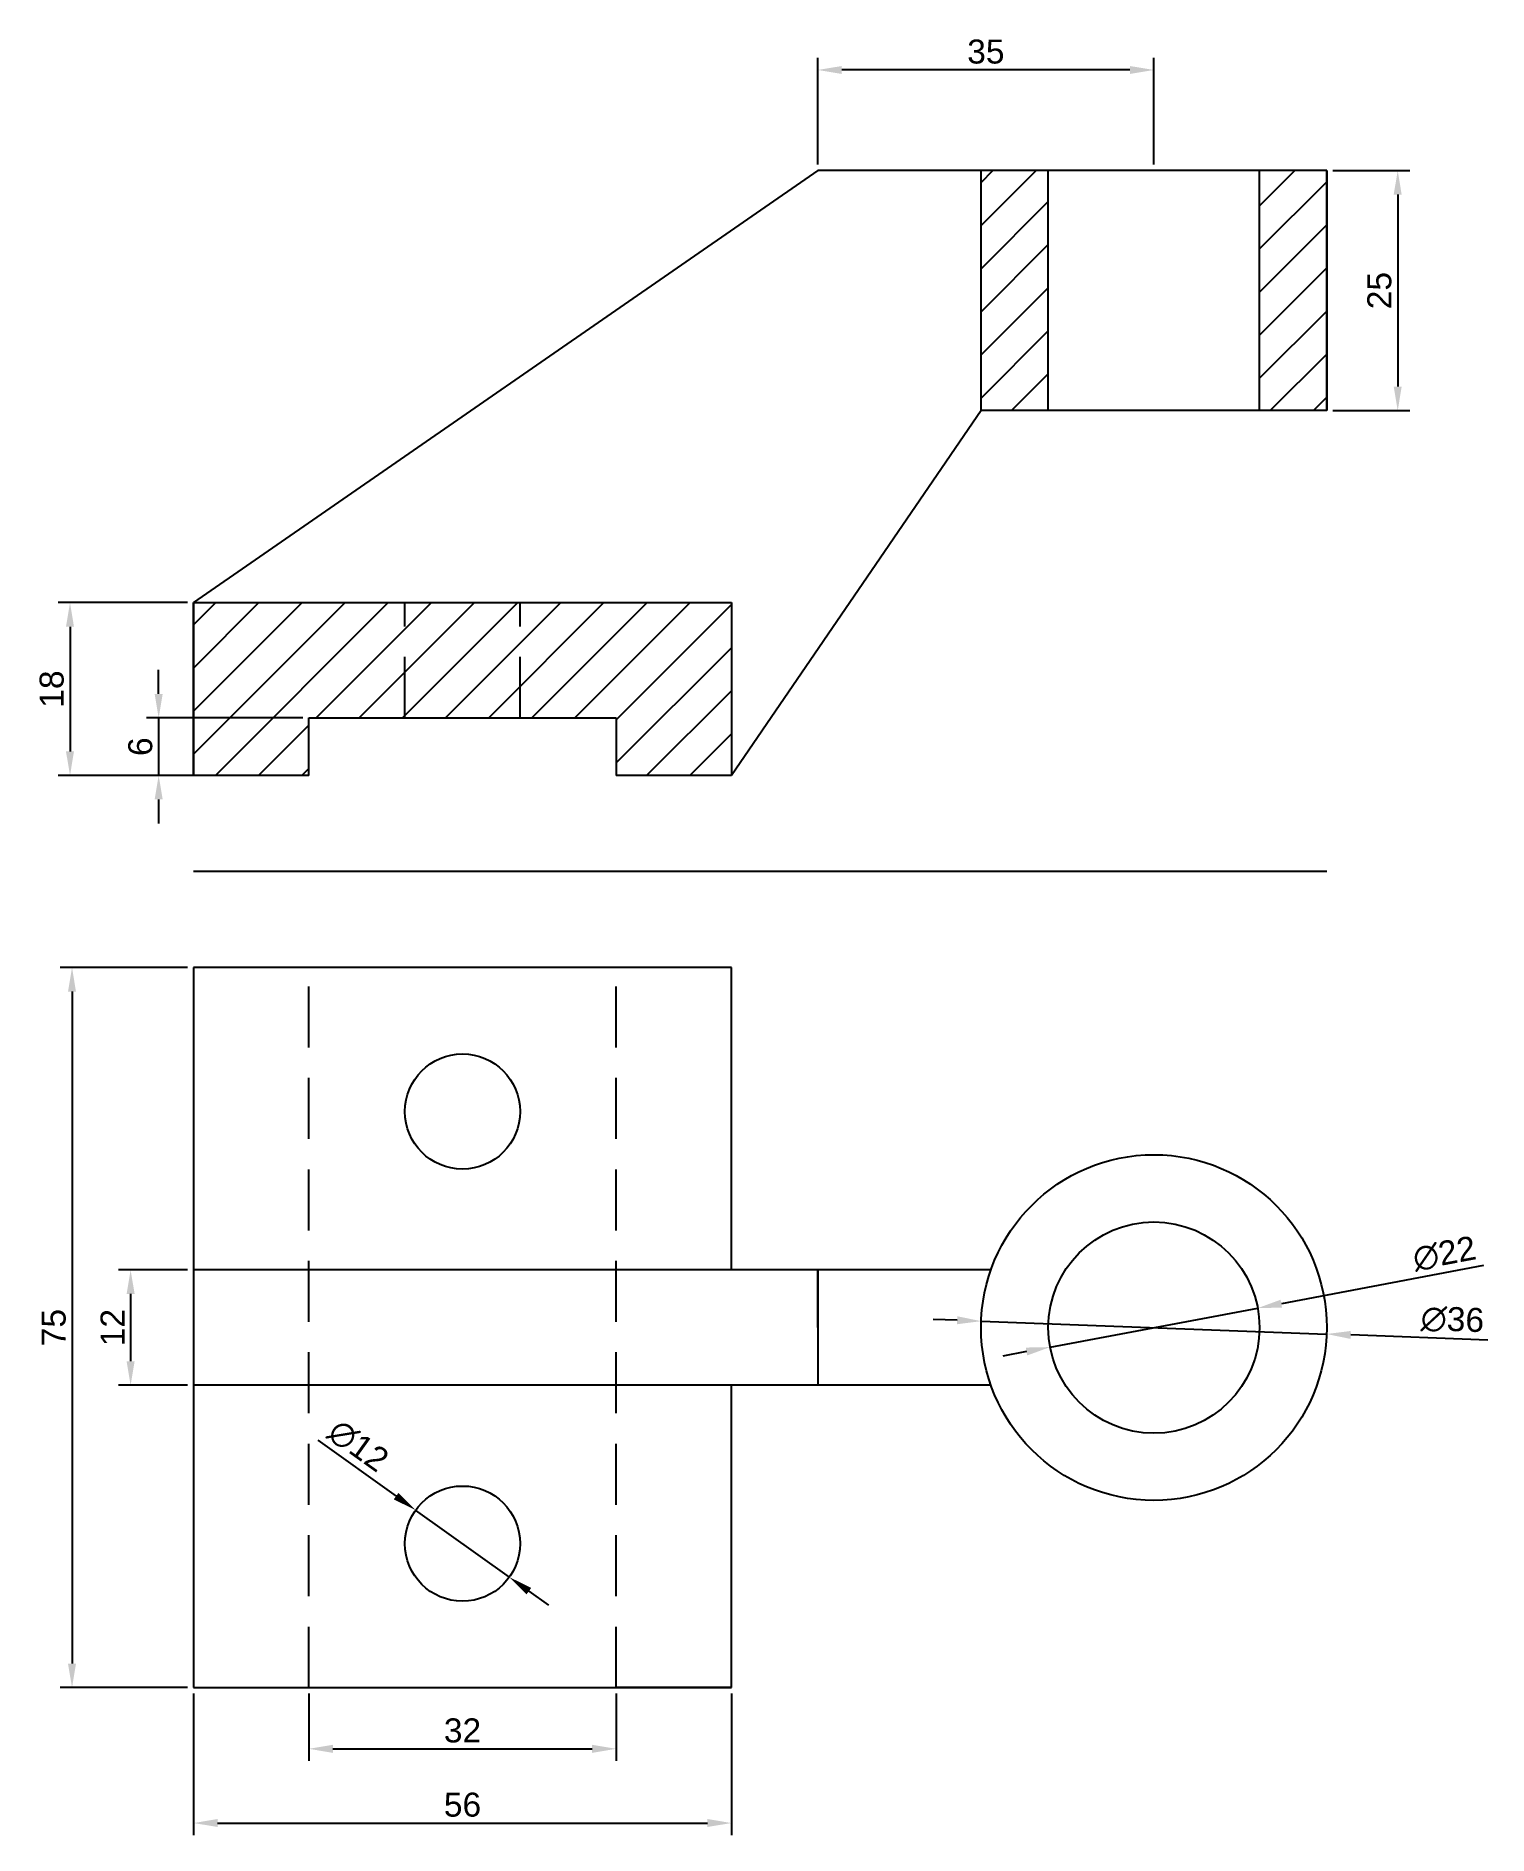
# Model space of a CAD drawing. Header units: millimetres. Extents: x -134 to 17, y -100 to 87.
import ezdxf

# ---------------------------------------------------------------- set-up
doc = ezdxf.new("R2010")
doc.units = ezdxf.units.MM
doc.linetypes.add('DASHED2', pattern=[9.525, 6.35, -3.175])
doc.layers.add('annnot', color=40, linetype='Continuous')
doc.layers.add('hidden', color=7, linetype='DASHED2')
doc.styles.get("Standard").update_dxf_attribs({"font": 'arial.ttf'})
doc.dimstyles.new('ISO-25', dxfattribs={"dimtxt": 2.5, "dimasz": 2.5, "dimexe": 1.25, "dimexo": 0.625, "dimtad": 1, "dimtxsty": 'Standard', "dimcen": 2.5, "dimadec": 0, "dimazin": 0, "dimtfac": 1, "dimtmove": 0, "dimatfit": 3, "dimfxl": 1, "dimarcsym": 0})

# ---------------------------------------------------------------- blocks, each defined once
blk = doc.blocks.new('*D2')
at = {"layer": 'annnot', "color": 0, "lineweight": -2, "transparency": 16777216}
for p, q in [((0.63, 73), (8.64, 73)), ((7.39, 70.5), (7.39, 50.5)), ((0.63, 48), (8.64, 48))]:
    blk.add_line(p, q, dxfattribs=at)
at = {"layer": 'annnot', "color": 0, "transparency": 16777216}
for points in [[(6.97, 70.5), (7.8, 70.5), (7.39, 73)], [(6.97, 50.5), (7.8, 50.5), (7.39, 48)]]:
    blk.add_solid(points, dxfattribs=at)
at = {"layer": 'Defpoints', "color": 0, "transparency": 16777216}
for p in [(0, 73), (0, 48), (7.39, 48)]:
    blk.add_point(p, dxfattribs=at)
at = {"layer": 'annnot', "color": 0, "transparency": 16777216, "insert": (5.49, 60.5), "char_height": 2.5, "attachment_point": 5, "rotation": 90}
blk.add_mtext('25', dxfattribs=at)
blk = doc.blocks.new('*D3')
at = {"layer": 'annnot', "color": 0, "lineweight": -2, "transparency": 16777216}
for p, q in [((-118.63, 28), (-132.12, 28)), ((-130.87, 25.5), (-130.87, 12.5)), ((-118.63, 10), (-132.12, 10))]:
    blk.add_line(p, q, dxfattribs=at)
at = {"layer": 'annnot', "color": 0, "transparency": 16777216}
for points in [[(-131.29, 25.5), (-130.46, 25.5), (-130.87, 28)], [(-131.29, 12.5), (-130.46, 12.5), (-130.87, 10)]]:
    blk.add_solid(points, dxfattribs=at)
at = {"layer": 'Defpoints', "color": 0, "transparency": 16777216}
for p in [(-118, 28), (-130.87, 10), (-118, 10)]:
    blk.add_point(p, dxfattribs=at)
at = {"layer": 'annnot', "color": 0, "transparency": 16777216, "insert": (-132.77, 19), "char_height": 2.5, "attachment_point": 5, "rotation": 90}
blk.add_mtext('18', dxfattribs=at)
blk = doc.blocks.new('*D4')
at = {"layer": 'annnot', "color": 0, "lineweight": -2, "transparency": 16777216}
for p, q in [((-121.64, 18.5), (-121.64, 21)), ((-106.63, 16), (-122.89, 16)), ((-121.64, 16), (-121.64, 10)), ((-106.63, 10), (-122.89, 10)), ((-121.64, 7.5), (-121.64, 5))]:
    blk.add_line(p, q, dxfattribs=at)
at = {"layer": 'annnot', "color": 0, "transparency": 16777216}
for points in [[(-122.06, 18.5), (-121.22, 18.5), (-121.64, 16)], [(-122.06, 7.5), (-121.22, 7.5), (-121.64, 10)]]:
    blk.add_solid(points, dxfattribs=at)
at = {"layer": 'Defpoints', "color": 0, "transparency": 16777216}
for p in [(-106, 16), (-121.64, 10), (-106, 10)]:
    blk.add_point(p, dxfattribs=at)
at = {"layer": 'annnot', "color": 0, "transparency": 16777216, "insert": (-123.54, 13), "char_height": 2.5, "attachment_point": 5, "rotation": 90}
blk.add_mtext('6', dxfattribs=at)
blk = doc.blocks.new('*D5')
at = {"layer": 'annnot', "color": 0, "lineweight": -2, "transparency": 16777216}
for p, q in [((-118, -85.62), (-118, -100.35)), ((-62, -85.62), (-62, -100.35)), ((-115.5, -99.1), (-64.5, -99.1))]:
    blk.add_line(p, q, dxfattribs=at)
at = {"layer": 'annnot', "color": 0, "transparency": 16777216}
for points in [[(-115.5, -98.68), (-115.5, -99.51), (-118, -99.1)], [(-64.5, -98.68), (-64.5, -99.51), (-62, -99.1)]]:
    blk.add_solid(points, dxfattribs=at)
at = {"layer": 'Defpoints', "color": 0, "transparency": 16777216}
for p in [(-118, -85), (-62, -85), (-62, -99.1)]:
    blk.add_point(p, dxfattribs=at)
at = {"layer": 'annnot', "color": 0, "transparency": 16777216, "insert": (-90, -97.2), "char_height": 2.5, "attachment_point": 5}
blk.add_mtext('56', dxfattribs=at)
blk = doc.blocks.new('*D6')
at = {"layer": 'annnot', "color": 0, "lineweight": -2, "transparency": 16777216}
for p, q in [((-106, -85.62), (-106, -92.62)), ((-74, -85.62), (-74, -92.62)), ((-103.5, -91.37), (-76.5, -91.37))]:
    blk.add_line(p, q, dxfattribs=at)
at = {"layer": 'annnot', "color": 0, "transparency": 16777216}
for points in [[(-103.5, -90.95), (-103.5, -91.79), (-106, -91.37)], [(-76.5, -90.95), (-76.5, -91.79), (-74, -91.37)]]:
    blk.add_solid(points, dxfattribs=at)
at = {"layer": 'Defpoints', "color": 0, "transparency": 16777216}
for p in [(-106, -85), (-74, -85), (-74, -91.37)]:
    blk.add_point(p, dxfattribs=at)
at = {"layer": 'annnot', "color": 0, "transparency": 16777216, "insert": (-90, -89.47), "char_height": 2.5, "attachment_point": 5}
blk.add_mtext('32', dxfattribs=at)
blk = doc.blocks.new('*D7')
at = {"layer": 'annnot', "color": 0, "lineweight": -2, "transparency": 16777216}
for p, q in [((-38.49, -46.73), (-40.98, -46.64)), ((-35.99, -46.83), (-0.01, -48.17)), ((16.79, -48.8), (2.49, -48.27))]:
    blk.add_line(p, q, dxfattribs=at)
at = {"layer": 'annnot', "color": 0, "transparency": 16777216}
for points in [[(-38.47, -46.32), (-38.5, -47.15), (-35.99, -46.83)], [(2.5, -47.85), (2.47, -48.68), (-0.01, -48.17)]]:
    blk.add_solid(points, dxfattribs=at)
at = {"layer": 'Defpoints', "color": 0, "transparency": 16777216}
for p in [(-35.99, -46.83), (-0.01, -48.17)]:
    blk.add_point(p, dxfattribs=at)
at = {"layer": 'annnot', "color": 0, "transparency": 16777216, "insert": (13.09, -46.69), "char_height": 2.5, "attachment_point": 5, "rotation": 357.8578}
blk.add_mtext('∅36', dxfattribs=at)
blk = doc.blocks.new('*D8')
at = {"layer": 'annnot', "color": 0, "lineweight": -2, "transparency": 16777216}
for p, q in [((16.31, -41.05), (-4.73, -45.01)), ((-28.81, -49.53), (-7.19, -45.47)), ((-31.27, -49.99), (-33.72, -50.46))]:
    blk.add_line(p, q, dxfattribs=at)
at = {"layer": 'annnot', "color": 0, "transparency": 16777216}
for points in [[(-4.81, -44.6), (-4.66, -45.42), (-7.19, -45.47)], [(-31.34, -49.58), (-31.19, -50.4), (-28.81, -49.53)]]:
    blk.add_solid(points, dxfattribs=at)
at = {"layer": 'Defpoints', "color": 0, "transparency": 16777216}
for p in [(-7.19, -45.47), (-28.81, -49.53)]:
    blk.add_point(p, dxfattribs=at)
at = {"layer": 'annnot', "color": 0, "transparency": 16777216, "insert": (12.25, -39.81), "char_height": 2.5, "attachment_point": 5, "rotation": 10.6457}
blk.add_mtext('∅22', dxfattribs=at)
blk = doc.blocks.new('*D9')
at = {"layer": 'annnot', "color": 0, "lineweight": -2, "transparency": 16777216}
for p, q in [((-105.07, -59.22), (-96.91, -65.05)), ((-85.12, -73.49), (-94.88, -66.51)), ((-83.09, -74.95), (-81.05, -76.4))]:
    blk.add_line(p, q, dxfattribs=at)
at = {"layer": 'annnot', "color": 0, "transparency": 16777216}
for points in [[(-96.67, -64.72), (-97.16, -65.39), (-94.88, -66.51)], [(-82.84, -74.61), (-83.33, -75.28), (-85.12, -73.49)]]:
    blk.add_solid(points, dxfattribs=at)
at = {"layer": 'Defpoints', "color": 0, "transparency": 16777216}
for p in [(-94.88, -66.51), (-85.12, -73.49)]:
    blk.add_point(p, dxfattribs=at)
at = {"layer": 'annnot', "color": 0, "transparency": 16777216, "insert": (-100.86, -59.81), "char_height": 2.5, "attachment_point": 5, "rotation": 324.4204}
blk.add_mtext('∅12', dxfattribs=at)
blk = doc.blocks.new('*D10')
at = {"layer": 'annnot', "color": 0, "lineweight": -2, "transparency": 16777216}
for p, q in [((-118.63, -41.5), (-125.81, -41.5)), ((-124.56, -44), (-124.56, -51)), ((-118.63, -53.5), (-125.81, -53.5))]:
    blk.add_line(p, q, dxfattribs=at)
at = {"layer": 'annnot', "color": 0, "transparency": 16777216}
for points in [[(-124.98, -44), (-124.14, -44), (-124.56, -41.5)], [(-124.98, -51), (-124.14, -51), (-124.56, -53.5)]]:
    blk.add_solid(points, dxfattribs=at)
at = {"layer": 'Defpoints', "color": 0, "transparency": 16777216}
for p in [(-118, -41.5), (-124.56, -53.5), (-118, -53.5)]:
    blk.add_point(p, dxfattribs=at)
at = {"layer": 'annnot', "color": 0, "transparency": 16777216, "insert": (-126.44, -47.5), "char_height": 2.5, "attachment_point": 5, "rotation": 90}
blk.add_mtext('12', dxfattribs=at)
blk = doc.blocks.new('*D11')
at = {"layer": 'annnot', "color": 0, "lineweight": -2, "transparency": 16777216}
for p, q in [((-118.63, -10), (-131.91, -10)), ((-130.66, -12.5), (-130.66, -82.5)), ((-118.63, -85), (-131.91, -85))]:
    blk.add_line(p, q, dxfattribs=at)
at = {"layer": 'annnot', "color": 0, "transparency": 16777216}
for points in [[(-131.08, -12.5), (-130.25, -12.5), (-130.66, -10)], [(-131.08, -82.5), (-130.25, -82.5), (-130.66, -85)]]:
    blk.add_solid(points, dxfattribs=at)
at = {"layer": 'Defpoints', "color": 0, "transparency": 16777216}
for p in [(-118, -10), (-130.66, -85), (-118, -85)]:
    blk.add_point(p, dxfattribs=at)
at = {"layer": 'annnot', "color": 0, "transparency": 16777216, "insert": (-132.56, -47.5), "char_height": 2.5, "attachment_point": 5, "rotation": 90}
blk.add_mtext('75', dxfattribs=at)
blk = doc.blocks.new('*D12')
at = {"layer": 'annnot', "color": 0, "lineweight": -2, "transparency": 16777216}
for p, q in [((-53, 73.62), (-53, 84.73)), ((-18, 73.62), (-18, 84.73)), ((-20.5, 83.48), (-50.5, 83.48))]:
    blk.add_line(p, q, dxfattribs=at)
at = {"layer": 'annnot', "color": 0, "transparency": 16777216}
for points in [[(-50.5, 83.89), (-50.5, 83.06), (-53, 83.48)], [(-20.5, 83.89), (-20.5, 83.06), (-18, 83.48)]]:
    blk.add_solid(points, dxfattribs=at)
at = {"layer": 'Defpoints', "color": 0, "transparency": 16777216}
for p in [(-53, 83.48), (-53, 73), (-18, 73)]:
    blk.add_point(p, dxfattribs=at)
at = {"layer": 'annnot', "color": 0, "transparency": 16777216, "insert": (-35.5, 85.38), "char_height": 2.5, "attachment_point": 5}
blk.add_mtext('35', dxfattribs=at)

msp = doc.modelspace()

# ---------------------------------------------------------------- hatches: boundary and pattern name
h = msp.add_hatch()
h.set_pattern_fill('ANSI31', color=256)
h.paths.add_polyline_path([(-29, 73), (-36, 73), (-36, 48), (-29, 48)])
h.paths.add_polyline_path([(0, 73), (-7, 73), (-7, 48), (0, 48)])
h = msp.add_hatch()
h.set_pattern_fill('ANSI31', color=256)
h.paths.add_polyline_path([(-62, 28), (-118, 28), (-118, 10), (-106, 10), (-106, 16), (-74, 16), (-74, 10), (-62, 10)])

# ---------------------------------------------------------------- linework, layer by layer
for p, q in [((-53, 73), (-118, 28)), ((0, 73), (-53, 73)), ((-18, 73), (-53, 73)), ((-36, 48), (-36, 73)), ((-29, 48), (-29, 73)), ((-7, 48), (-7, 73)), ((0, 48), (0, 73)), ((0, 73), (0, 48)), ((-36, 48), (-62, 10)), ((0, 48), (-36, 48)), ((-118, 28), (-118, 10)), ((-118, 10), (-118, 28)), ((-118, 28), (-62, 28)), ((-62, 28), (-62, 10)), ((-106, 10), (-106, 16)), ((-106, 16), (-74, 16)), ((-74, 16), (-74, 10)), ((-106, 10), (-118, 10)), ((-62, 10), (-74, 10)), ((0, 0), (-118, 0)), ((-62, -10), (-118, -10)), ((-118, -10), (-118, -85)), ((-62, -41.5), (-62, -10)), ((-34.971, -41.5), (-118, -41.5)), ((-53, -47.5), (-53, -41.5)), ((-53, -41.5), (-53, -53.5)), ((-34.971, -53.5), (-118, -53.5)), ((-62, -85), (-62, -53.5)), ((-118, -85), (-62, -85)), ((-118, -85), (-62, -85)), ((-118, -85), (-106, -85)), ((-118, -85), (-90, -85)), ((-62, -85), (-74, -85))]:
    msp.add_line(p, q)
for centre, radius in [((-90, -25), 6), ((-18, -47.5), 18), ((-18, -47.5), 11), ((-90, -70), 6)]:
    msp.add_circle(centre, radius)
at = {"layer": 'hidden'}
for p, q in [((-96, 16), (-96, 28)), ((-84, 16), (-84, 28)), ((-106, -85), (-106, -10)), ((-74, -85), (-74, -10))]:
    msp.add_line(p, q, dxfattribs=at)

# ---------------------------------------------------------------- dimensions: what is measured, and where the dimension line sits
at = {"layer": 'annnot'}
for base, p1, p2, picture, middle in [((-53, 83.476), (-18, 73), (-53, 73), '*D12', (-35.5, 85.378)), ((-62, -99.097), (-118, -85), (-62, -85), '*D5', (-90, -97.196)), ((-74, -91.369), (-106, -85), (-74, -85), '*D6', (-90, -89.466))]:
    dim = msp.add_linear_dim(base=base, p1=p1, p2=p2, dimstyle='ISO-25', dxfattribs=at)
    dim.commit()
    dim.dimension.update_dxf_attribs({"geometry": picture, "text_midpoint": middle})
for base, p1, p2, picture, middle in [((7.387, 48), (0, 73), (0, 48), '*D2', (5.485, 60.5)), ((-121.64, 10), (-106, 16), (-106, 10), '*D4', (-123.541, 13)), ((-130.664, -85), (-118, -10), (-118, -85), '*D11', (-132.56, -47.5)), ((-124.558, -53.5), (-118, -41.5), (-118, -53.5), '*D10', (-126.439, -47.5))]:
    dim = msp.add_linear_dim(base=base, p1=p1, p2=p2, angle=90, dimstyle='ISO-25', dxfattribs=at)
    dim.commit()
    dim.dimension.update_dxf_attribs({"geometry": picture, "text_midpoint": middle})
dim = msp.add_linear_dim(base=(-130.873, 10), p1=(-118, 28), p2=(-118, 10), angle=90, dimstyle='ISO-25', dxfattribs=at)
dim.commit()
dim.dimension.update_dxf_attribs({"geometry": '*D3', "text_midpoint": (-130.873, 19), "dimtype": 160})
for p1, p2, picture, middle in [((-28.811, -49.532), (-7.189, -45.468), '*D8', (12.613, -41.746)), ((-35.987, -46.827), (-0.013, -48.173), '*D7', (13.02, -48.66))]:
    dim = msp.add_diameter_dim_2p(p1=p1, p2=p2, dimstyle='ISO-25', dxfattribs=at)
    dim.commit()
    dim.dimension.update_dxf_attribs({"geometry": picture, "text_midpoint": middle, "dimtype": 163})
dim = msp.add_diameter_dim_2p(p1=(-85.12, -73.491), p2=(-94.88, -66.509), dimstyle='ISO-25', dxfattribs=at)
dim.commit()
dim.dimension.update_dxf_attribs({"geometry": '*D9', "text_midpoint": (-102.007, -61.411)})

doc.saveas('drawing.dxf')
